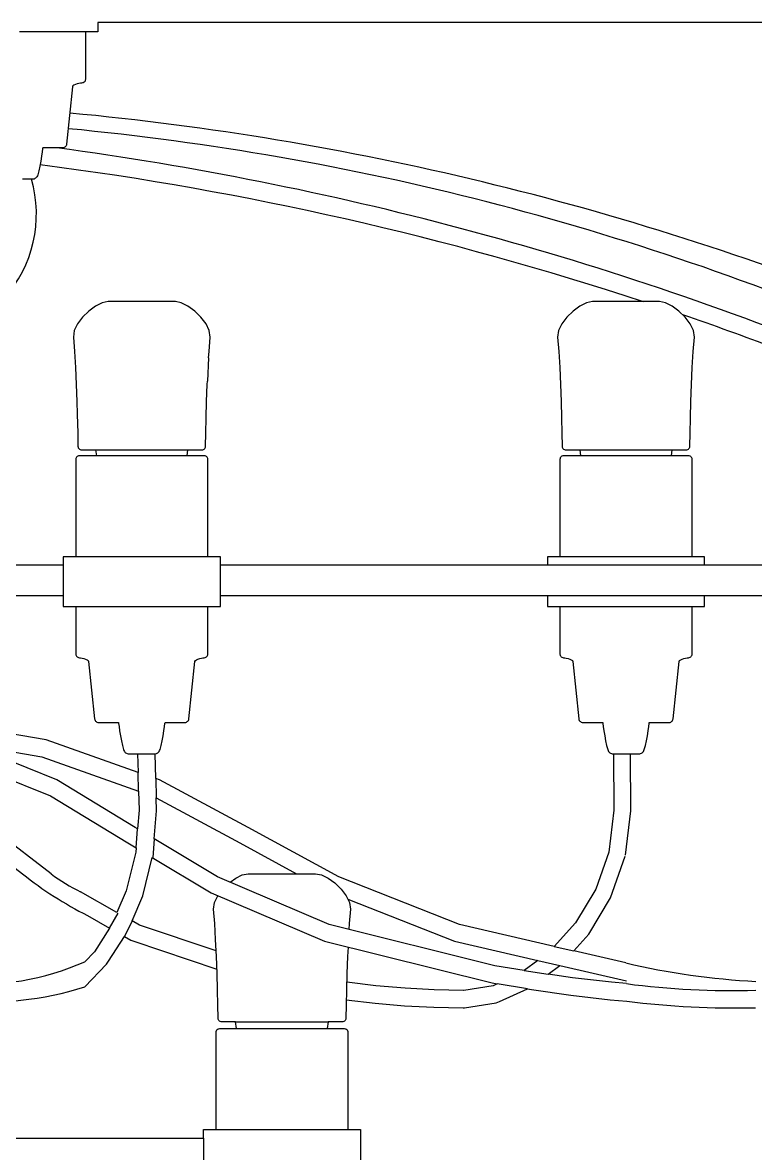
# Model space of a CAD drawing. Header units: millimetres. Extents: x 112 to 8820, y -2365 to 5002.
# Drawn here: x 4642.6 to 4789.8, y -913.1 to -686.2 of the extents above; entities that cross this region are included whole.
import ezdxf

# ---------------------------------------------------------------- set-up
doc = ezdxf.new("R2010")
doc.units = ezdxf.units.MM

# ---------------------------------------------------------------- blocks, each defined once
blk = doc.blocks.new('2097-50_EL_frontal')
for p, q in [((37.57, 43.219), (16.524, 43.219)), ((16.524, 43.219), (16.524, 43.031)), ((15.282, 43.031), (14.954, 43.031)), ((15.596, 43.031), (15.282, 43.031)), ((15.882, 43.031), (15.596, 43.031)), ((16.127, 43.031), (15.882, 43.031)), ((16.321, 43.031), (16.127, 43.031)), ((16.274, 43.031), (16.274, 42.079)), ((16.455, 43.031), (16.321, 43.031)), ((16.524, 43.031), (16.455, 43.031)), ((16.11, 41.989), (16.076, 41.978)), ((16.145, 41.998), (16.11, 41.989)), ((16.176, 42.003), (16.145, 41.998)), ((16.2, 42.005), (16.176, 42.003)), ((16.217, 42.007), (16.2, 42.005)), ((16.233, 42.013), (16.217, 42.007)), ((16.247, 42.021), (16.233, 42.013)), ((16.258, 42.033), (16.247, 42.021)), ((16.267, 42.047), (16.258, 42.033)), ((16.272, 42.062), (16.267, 42.047)), ((16.274, 42.079), (16.272, 42.062)), ((16.015, 41.931), (15.896, 40.779)), ((16.024, 41.949), (16.015, 41.931)), ((16.046, 41.964), (16.024, 41.949)), ((16.076, 41.978), (16.046, 41.964)), ((15.407, 40.624), (15.395, 40.54)), ((15.415, 40.683), (15.407, 40.624)), ((15.418, 40.705), (15.415, 40.683)), ((15.462, 40.705), (15.418, 40.705)), ((15.597, 40.705), (15.462, 40.705)), ((15.703, 40.705), (15.597, 40.705)), ((15.777, 40.705), (15.703, 40.705)), ((15.814, 40.705), (15.777, 40.705)), ((15.815, 40.705), (15.814, 40.705)), ((15.814, 40.705), (15.814, 40.705)), ((15.832, 40.707), (15.815, 40.705)), ((15.849, 40.713), (15.832, 40.707)), ((15.863, 40.721), (15.849, 40.713)), ((15.876, 40.733), (15.863, 40.721)), ((15.886, 40.746), (15.876, 40.733)), ((15.893, 40.762), (15.886, 40.746)), ((15.896, 40.779), (15.893, 40.762)), ((15.38, 40.44), (15.361, 40.337)), ((15.395, 40.54), (15.38, 40.44)), ((15.341, 40.241), (15.318, 40.163)), ((15.361, 40.337), (15.341, 40.241)), ((15.065, 40.078), (15.011, 40.078)), ((15.116, 40.078), (15.065, 40.078)), ((15.158, 40.078), (15.116, 40.078)), ((15.192, 40.078), (15.158, 40.078)), ((15.216, 40.078), (15.192, 40.078)), ((15.228, 40.078), (15.216, 40.078)), ((15.229, 40.078), (15.228, 40.078)), ((15.228, 40.078), (15.228, 40.078)), ((15.245, 40.08), (15.229, 40.078)), ((15.261, 40.087), (15.245, 40.08)), ((15.276, 40.097), (15.261, 40.087)), ((15.289, 40.11), (15.276, 40.097)), ((15.301, 40.125), (15.289, 40.11)), ((15.31, 40.143), (15.301, 40.125)), ((15.318, 40.163), (15.31, 40.143)), ((16.48, 37.529), (16.345, 37.431)), ((16.614, 37.595), (16.48, 37.529)), ((16.732, 37.619), (16.614, 37.595)), ((16.764, 37.619), (16.732, 37.619)), ((16.836, 37.619), (16.764, 37.619)), ((16.944, 37.619), (16.836, 37.619)), ((17.081, 37.619), (16.944, 37.619)), ((17.239, 37.619), (17.081, 37.619)), ((17.407, 37.619), (17.239, 37.619)), ((17.575, 37.619), (17.407, 37.619)), ((17.733, 37.619), (17.575, 37.619)), ((17.87, 37.619), (17.733, 37.619)), ((17.978, 37.619), (17.87, 37.619)), ((18.051, 37.619), (17.978, 37.619)), ((18.082, 37.619), (18.051, 37.619)), ((18.201, 37.595), (18.082, 37.619)), ((18.334, 37.529), (18.201, 37.595)), ((18.47, 37.431), (18.334, 37.529)), ((26.204, 37.529), (26.069, 37.431)), ((26.338, 37.595), (26.204, 37.529)), ((26.456, 37.619), (26.338, 37.595)), ((26.488, 37.619), (26.456, 37.619)), ((26.56, 37.619), (26.488, 37.619)), ((26.668, 37.619), (26.56, 37.619)), ((26.805, 37.619), (26.668, 37.619)), ((26.963, 37.619), (26.805, 37.619)), ((27.131, 37.619), (26.963, 37.619)), ((27.3, 37.619), (27.131, 37.619)), ((27.457, 37.619), (27.3, 37.619)), ((27.594, 37.619), (27.457, 37.619)), ((27.703, 37.619), (27.594, 37.619)), ((27.775, 37.619), (27.703, 37.619)), ((27.807, 37.619), (27.775, 37.619)), ((27.925, 37.595), (27.807, 37.619)), ((28.058, 37.529), (27.925, 37.595)), ((28.194, 37.431), (28.058, 37.529)), ((16.219, 37.31), (16.117, 37.176)), ((16.345, 37.431), (16.219, 37.31)), ((18.595, 37.31), (18.47, 37.431)), ((18.697, 37.176), (18.595, 37.31)), ((25.943, 37.31), (25.841, 37.176)), ((26.069, 37.431), (25.943, 37.31)), ((28.319, 37.31), (28.194, 37.431)), ((28.421, 37.176), (28.319, 37.31)), ((16.051, 37.038), (16.034, 36.905)), ((16.117, 37.176), (16.051, 37.038)), ((18.763, 37.038), (18.697, 37.176)), ((18.78, 36.905), (18.763, 37.038)), ((25.775, 37.038), (25.758, 36.905)), ((25.841, 37.176), (25.775, 37.038)), ((28.487, 37.038), (28.421, 37.176)), ((28.504, 36.905), (28.487, 37.038)), ((16.034, 36.905), (16.057, 36.616)), ((18.758, 36.616), (18.78, 36.905)), ((25.758, 36.905), (25.781, 36.616)), ((28.482, 36.616), (28.504, 36.905)), ((16.057, 36.616), (16.076, 36.296)), ((18.75, 36.494), (18.758, 36.616)), ((25.781, 36.616), (25.8, 36.296)), ((28.462, 36.296), (28.482, 36.616)), ((18.75, 36.494), (18.725, 36.022)), ((16.076, 36.296), (16.092, 35.957)), ((25.8, 36.296), (25.816, 35.957)), ((28.446, 35.957), (28.462, 36.296)), ((16.092, 35.957), (16.105, 35.616)), ((18.709, 35.616), (18.722, 35.957)), ((18.722, 35.957), (18.725, 36.022)), ((25.816, 35.957), (25.829, 35.616)), ((28.433, 35.616), (28.446, 35.957)), ((16.105, 35.616), (16.112, 35.361)), ((18.7, 35.285), (18.709, 35.616)), ((25.829, 35.616), (25.839, 35.285)), ((28.424, 35.285), (28.433, 35.616)), ((16.112, 35.361), (16.121, 34.981)), ((18.693, 34.981), (18.7, 35.285)), ((25.839, 35.285), (25.845, 34.981)), ((28.417, 34.981), (28.424, 35.285)), ((16.121, 34.981), (16.125, 34.717)), ((18.69, 34.717), (18.693, 34.981)), ((25.845, 34.981), (25.849, 34.717)), ((28.414, 34.717), (28.417, 34.981)), ((16.096, 34.499), (16.087, 34.485)), ((16.107, 34.51), (16.096, 34.499)), ((16.121, 34.519), (16.107, 34.51)), ((16.137, 34.525), (16.121, 34.519)), ((16.125, 34.717), (16.127, 34.7)), ((16.127, 34.7), (16.133, 34.684)), ((16.133, 34.684), (16.142, 34.671)), ((16.154, 34.527), (16.137, 34.525)), ((16.142, 34.671), (16.154, 34.66)), ((16.154, 34.66), (16.168, 34.651)), ((16.181, 34.527), (16.154, 34.527)), ((16.168, 34.651), (16.185, 34.646)), ((16.262, 34.527), (16.181, 34.527)), ((16.185, 34.646), (16.202, 34.644)), ((16.202, 34.644), (16.259, 34.644)), ((16.259, 34.644), (16.388, 34.644)), ((16.393, 34.527), (16.262, 34.527)), ((16.388, 34.644), (16.479, 34.644)), ((16.568, 34.527), (16.393, 34.527)), ((16.479, 34.644), (16.495, 34.527)), ((16.479, 34.644), (18.335, 34.644)), ((16.78, 34.527), (16.568, 34.527)), ((17.02, 34.527), (16.78, 34.527)), ((17.276, 34.527), (17.02, 34.527)), ((17.538, 34.527), (17.276, 34.527)), ((17.795, 34.527), (17.538, 34.527)), ((18.034, 34.527), (17.795, 34.527)), ((18.246, 34.527), (18.034, 34.527)), ((18.421, 34.527), (18.246, 34.527)), ((18.319, 34.527), (18.335, 34.644)), ((18.335, 34.644), (18.427, 34.644)), ((18.552, 34.527), (18.421, 34.527)), ((18.427, 34.644), (18.555, 34.644)), ((18.633, 34.527), (18.552, 34.527)), ((18.555, 34.644), (18.612, 34.644)), ((18.612, 34.644), (18.63, 34.646)), ((18.63, 34.646), (18.646, 34.651)), ((18.661, 34.527), (18.633, 34.527)), ((18.646, 34.651), (18.66, 34.66)), ((18.66, 34.66), (18.672, 34.671)), ((18.678, 34.525), (18.661, 34.527)), ((18.672, 34.671), (18.682, 34.684)), ((18.693, 34.519), (18.678, 34.525)), ((18.682, 34.684), (18.688, 34.7)), ((18.688, 34.7), (18.69, 34.717)), ((18.707, 34.51), (18.693, 34.519)), ((18.719, 34.499), (18.707, 34.51)), ((18.727, 34.485), (18.719, 34.499)), ((25.82, 34.499), (25.811, 34.485)), ((25.831, 34.51), (25.82, 34.499)), ((25.845, 34.519), (25.831, 34.51)), ((25.861, 34.525), (25.845, 34.519)), ((25.849, 34.717), (25.851, 34.7)), ((25.851, 34.7), (25.857, 34.684)), ((25.857, 34.684), (25.866, 34.671)), ((25.878, 34.527), (25.861, 34.525)), ((25.866, 34.671), (25.878, 34.66)), ((25.878, 34.66), (25.893, 34.651)), ((25.905, 34.527), (25.878, 34.527)), ((25.893, 34.651), (25.909, 34.646)), ((25.986, 34.527), (25.905, 34.527)), ((25.909, 34.646), (25.926, 34.644)), ((25.926, 34.644), (25.983, 34.644)), ((25.983, 34.644), (26.112, 34.644)), ((26.117, 34.527), (25.986, 34.527)), ((26.112, 34.644), (26.203, 34.644)), ((26.292, 34.527), (26.117, 34.527)), ((26.203, 34.644), (26.219, 34.527)), ((26.203, 34.644), (28.059, 34.644)), ((26.504, 34.527), (26.292, 34.527)), ((26.744, 34.527), (26.504, 34.527)), ((27, 34.527), (26.744, 34.527)), ((27.262, 34.527), (27, 34.527)), ((27.519, 34.527), (27.262, 34.527)), ((27.758, 34.527), (27.519, 34.527)), ((27.97, 34.527), (27.758, 34.527)), ((28.145, 34.527), (27.97, 34.527)), ((28.043, 34.527), (28.059, 34.644)), ((28.059, 34.644), (28.151, 34.644)), ((28.277, 34.527), (28.145, 34.527)), ((28.151, 34.644), (28.279, 34.644)), ((28.357, 34.527), (28.277, 34.527)), ((28.279, 34.644), (28.336, 34.644)), ((28.336, 34.644), (28.354, 34.646)), ((28.354, 34.646), (28.37, 34.651)), ((28.385, 34.527), (28.357, 34.527)), ((28.37, 34.651), (28.384, 34.66)), ((28.384, 34.66), (28.396, 34.671)), ((28.402, 34.525), (28.385, 34.527)), ((28.396, 34.671), (28.406, 34.684)), ((28.417, 34.519), (28.402, 34.525)), ((28.406, 34.684), (28.412, 34.7)), ((28.412, 34.7), (28.414, 34.717)), ((28.431, 34.51), (28.417, 34.519)), ((28.443, 34.499), (28.431, 34.51)), ((28.451, 34.485), (28.443, 34.499)), ((16.081, 34.47), (16.08, 34.453)), ((16.08, 34.453), (16.08, 32.5)), ((16.087, 34.485), (16.081, 34.47)), ((18.733, 34.47), (18.727, 34.485)), ((18.735, 34.453), (18.733, 34.47)), ((18.735, 32.5), (18.735, 34.453)), ((25.806, 34.47), (25.804, 34.453)), ((25.804, 34.453), (25.804, 32.5)), ((25.811, 34.485), (25.806, 34.47)), ((28.457, 34.47), (28.451, 34.485)), ((28.459, 34.453), (28.457, 34.47)), ((28.459, 32.5), (28.459, 34.453)), ((15.863, 32.5), (15.828, 32.5)), ((15.828, 32.5), (15.828, 31.721)), ((15.965, 32.5), (15.863, 32.5)), ((16.333, 32.5), (15.965, 32.5)), ((16.351, 32.5), (16.333, 32.5)), ((16.618, 32.5), (16.351, 32.5)), ((16.919, 32.5), (16.618, 32.5)), ((17.242, 32.5), (16.919, 32.5)), ((17.572, 32.5), (17.242, 32.5)), ((17.895, 32.5), (17.572, 32.5)), ((18.197, 32.5), (17.895, 32.5)), ((18.464, 32.5), (18.197, 32.5)), ((18.685, 32.5), (18.464, 32.5)), ((18.85, 32.5), (18.685, 32.5)), ((18.952, 32.5), (18.85, 32.5)), ((18.986, 32.5), (18.952, 32.5)), ((18.986, 31.721), (18.986, 32.5)), ((25.587, 32.5), (25.552, 32.5)), ((25.552, 32.5), (25.552, 32.33)), ((25.689, 32.5), (25.587, 32.5)), ((25.854, 32.5), (25.689, 32.5)), ((26.075, 32.5), (25.854, 32.5)), ((26.342, 32.5), (26.075, 32.5)), ((26.643, 32.5), (26.342, 32.5)), ((26.966, 32.5), (26.643, 32.5)), ((27.296, 32.5), (26.966, 32.5)), ((27.619, 32.5), (27.296, 32.5)), ((27.921, 32.5), (27.619, 32.5)), ((28.188, 32.5), (27.921, 32.5)), ((28.409, 32.5), (28.188, 32.5)), ((28.574, 32.5), (28.409, 32.5)), ((28.676, 32.5), (28.574, 32.5)), ((28.71, 32.5), (28.676, 32.5)), ((28.71, 32.33), (28.71, 32.5)), ((15.828, 32.33), (7.568, 32.33)), ((28.71, 32.33), (18.986, 32.33)), ((32.603, 32.33), (28.71, 32.33)), ((7.568, 31.721), (15.828, 31.721)), ((15.828, 31.721), (15.828, 31.5)), ((18.986, 31.5), (18.986, 31.721)), ((18.986, 31.721), (28.71, 31.721)), ((25.552, 31.721), (25.552, 31.5)), ((28.71, 31.5), (28.71, 31.721)), ((28.71, 31.721), (32.603, 31.721)), ((15.828, 31.5), (15.863, 31.5)), ((15.863, 31.5), (15.965, 31.5)), ((15.965, 31.5), (16.13, 31.5)), ((16.08, 31.5), (16.08, 30.547)), ((16.13, 31.5), (16.351, 31.5)), ((16.351, 31.5), (16.618, 31.5)), ((16.618, 31.5), (16.919, 31.5)), ((16.919, 31.5), (17.242, 31.5)), ((17.242, 31.5), (17.572, 31.5)), ((17.572, 31.5), (17.895, 31.5)), ((17.895, 31.5), (18.197, 31.5)), ((18.197, 31.5), (18.464, 31.5)), ((18.464, 31.5), (18.685, 31.5)), ((18.685, 31.5), (18.85, 31.5)), ((18.735, 30.547), (18.735, 31.5)), ((18.85, 31.5), (18.952, 31.5)), ((18.952, 31.5), (18.986, 31.5)), ((25.552, 31.5), (25.587, 31.5)), ((25.587, 31.5), (25.689, 31.5)), ((25.689, 31.5), (25.854, 31.5)), ((25.804, 31.5), (25.804, 30.547)), ((25.854, 31.5), (26.075, 31.5)), ((26.075, 31.5), (26.342, 31.5)), ((26.342, 31.5), (26.643, 31.5)), ((26.643, 31.5), (26.966, 31.5)), ((26.966, 31.5), (27.296, 31.5)), ((27.296, 31.5), (27.619, 31.5)), ((27.619, 31.5), (27.921, 31.5)), ((27.921, 31.5), (28.188, 31.5)), ((28.188, 31.5), (28.409, 31.5)), ((28.409, 31.5), (28.574, 31.5)), ((28.459, 30.547), (28.459, 31.5)), ((28.574, 31.5), (28.676, 31.5)), ((28.676, 31.5), (28.71, 31.5)), ((16.08, 30.547), (16.081, 30.53)), ((16.081, 30.53), (16.087, 30.515)), ((16.087, 30.515), (16.096, 30.501)), ((16.096, 30.501), (16.107, 30.49)), ((16.107, 30.49), (16.121, 30.481)), ((16.121, 30.481), (16.137, 30.475)), ((16.137, 30.475), (16.154, 30.473)), ((16.154, 30.473), (16.178, 30.471)), ((16.178, 30.471), (16.209, 30.466)), ((16.209, 30.466), (16.244, 30.458)), ((16.244, 30.458), (16.279, 30.446)), ((16.279, 30.446), (16.309, 30.433)), ((16.309, 30.433), (16.331, 30.417)), ((16.331, 30.417), (16.34, 30.4)), ((18.474, 30.4), (18.484, 30.417)), ((18.484, 30.417), (18.506, 30.433)), ((18.506, 30.433), (18.536, 30.446)), ((18.536, 30.446), (18.57, 30.458)), ((18.57, 30.458), (18.605, 30.466)), ((18.605, 30.466), (18.636, 30.471)), ((18.636, 30.471), (18.661, 30.473)), ((18.661, 30.473), (18.678, 30.475)), ((18.678, 30.475), (18.693, 30.481)), ((18.693, 30.481), (18.707, 30.49)), ((18.707, 30.49), (18.719, 30.501)), ((18.719, 30.501), (18.727, 30.515)), ((18.727, 30.515), (18.733, 30.53)), ((18.733, 30.53), (18.735, 30.547)), ((25.804, 30.547), (25.806, 30.53)), ((25.806, 30.53), (25.811, 30.515)), ((25.811, 30.515), (25.82, 30.501)), ((25.82, 30.501), (25.831, 30.49)), ((25.831, 30.49), (25.845, 30.481)), ((25.845, 30.481), (25.861, 30.475)), ((25.861, 30.475), (25.878, 30.473)), ((25.878, 30.473), (25.902, 30.471)), ((25.902, 30.471), (25.933, 30.466)), ((25.933, 30.466), (25.968, 30.458)), ((25.968, 30.458), (26.003, 30.446)), ((26.003, 30.446), (26.033, 30.433)), ((26.033, 30.433), (26.055, 30.417)), ((26.055, 30.417), (26.064, 30.4)), ((28.199, 30.4), (28.208, 30.417)), ((28.208, 30.417), (28.23, 30.433)), ((28.23, 30.433), (28.26, 30.446)), ((28.26, 30.446), (28.294, 30.458)), ((28.294, 30.458), (28.329, 30.466)), ((28.329, 30.466), (28.36, 30.471)), ((28.36, 30.471), (28.385, 30.473)), ((28.385, 30.473), (28.402, 30.475)), ((28.402, 30.475), (28.417, 30.481)), ((28.417, 30.481), (28.431, 30.49)), ((28.431, 30.49), (28.443, 30.501)), ((28.443, 30.501), (28.451, 30.515)), ((28.451, 30.515), (28.457, 30.53)), ((28.457, 30.53), (28.459, 30.547)), ((16.34, 30.4), (16.459, 29.247)), ((18.355, 29.247), (18.474, 30.4)), ((26.064, 30.4), (26.184, 29.247)), ((28.079, 29.247), (28.199, 30.4)), ((15.487, 28.824), (12.181, 29.383)), ((16.459, 29.247), (16.463, 29.23)), ((16.463, 29.23), (16.47, 29.214)), ((16.47, 29.214), (16.48, 29.201)), ((16.48, 29.201), (16.493, 29.19)), ((16.493, 29.19), (16.507, 29.181)), ((16.507, 29.181), (16.524, 29.176)), ((16.524, 29.176), (16.541, 29.174)), ((16.541, 29.174), (16.56, 29.174)), ((16.56, 29.174), (16.616, 29.174)), ((16.616, 29.174), (16.707, 29.174)), ((16.707, 29.174), (16.828, 29.174)), ((16.828, 29.174), (16.94, 29.174)), ((16.94, 29.174), (16.943, 29.152)), ((16.943, 29.152), (16.951, 29.093)), ((16.951, 29.093), (16.963, 29.008)), ((17.851, 29.008), (17.863, 29.093)), ((17.863, 29.093), (17.871, 29.152)), ((17.871, 29.152), (17.874, 29.174)), ((17.874, 29.174), (17.987, 29.174)), ((17.987, 29.174), (18.108, 29.174)), ((18.108, 29.174), (18.198, 29.174)), ((18.198, 29.174), (18.254, 29.174)), ((18.254, 29.174), (18.273, 29.174)), ((18.273, 29.174), (18.291, 29.176)), ((18.291, 29.176), (18.307, 29.181)), ((18.307, 29.181), (18.322, 29.19)), ((18.322, 29.19), (18.334, 29.201)), ((18.334, 29.201), (18.344, 29.214)), ((18.344, 29.214), (18.351, 29.23)), ((18.351, 29.23), (18.355, 29.247)), ((26.184, 29.247), (26.187, 29.23)), ((26.187, 29.23), (26.194, 29.214)), ((26.194, 29.214), (26.204, 29.201)), ((26.204, 29.201), (26.217, 29.19)), ((26.217, 29.19), (26.231, 29.181)), ((26.231, 29.181), (26.248, 29.176)), ((26.248, 29.176), (26.265, 29.174)), ((26.265, 29.174), (26.284, 29.174)), ((26.284, 29.174), (26.34, 29.174)), ((26.34, 29.174), (26.431, 29.174)), ((26.431, 29.174), (26.552, 29.174)), ((26.552, 29.174), (26.664, 29.174)), ((26.664, 29.174), (26.667, 29.152)), ((26.667, 29.152), (26.675, 29.093)), ((26.675, 29.093), (26.687, 29.008)), ((27.575, 29.008), (27.587, 29.093)), ((27.587, 29.093), (27.595, 29.152)), ((27.595, 29.152), (27.598, 29.174)), ((27.598, 29.174), (27.711, 29.174)), ((27.711, 29.174), (27.832, 29.174)), ((27.832, 29.174), (27.922, 29.174)), ((27.922, 29.174), (27.978, 29.174)), ((27.978, 29.174), (27.997, 29.174)), ((27.997, 29.174), (28.015, 29.176)), ((28.015, 29.176), (28.031, 29.181)), ((28.031, 29.181), (28.046, 29.19)), ((28.046, 29.19), (28.058, 29.201)), ((28.058, 29.201), (28.068, 29.214)), ((28.068, 29.214), (28.075, 29.23)), ((28.075, 29.23), (28.079, 29.247)), ((17.334, 28.171), (15.487, 28.824)), ((16.963, 29.008), (16.979, 28.908)), ((16.979, 28.908), (16.997, 28.805)), ((17.817, 28.805), (17.835, 28.908)), ((17.835, 28.908), (17.851, 29.008)), ((26.687, 29.008), (26.703, 28.908)), ((26.703, 28.908), (26.722, 28.805)), ((27.541, 28.805), (27.56, 28.908)), ((27.56, 28.908), (27.575, 29.008)), ((15.699, 28.019), (13.951, 28.729)), ((13.951, 28.729), (15.401, 28.484)), ((16.997, 28.805), (17.018, 28.709)), ((17.018, 28.709), (17.04, 28.631)), ((17.04, 28.631), (17.048, 28.612)), ((17.048, 28.612), (17.058, 28.594)), ((17.058, 28.594), (17.07, 28.578)), ((17.744, 28.578), (17.756, 28.594)), ((17.756, 28.594), (17.766, 28.612)), ((17.766, 28.612), (17.774, 28.631)), ((17.774, 28.631), (17.796, 28.709)), ((17.796, 28.709), (17.817, 28.805)), ((26.722, 28.805), (26.742, 28.709)), ((26.742, 28.709), (26.765, 28.631)), ((26.765, 28.631), (26.773, 28.612)), ((26.773, 28.612), (26.783, 28.594)), ((26.783, 28.594), (26.794, 28.578)), ((27.468, 28.578), (27.48, 28.594)), ((27.48, 28.594), (27.49, 28.612)), ((27.49, 28.612), (27.498, 28.631)), ((27.498, 28.631), (27.52, 28.709)), ((27.52, 28.709), (27.541, 28.805)), ((13.635, 28.484), (15.572, 27.698)), ((15.401, 28.484), (17.344, 27.797)), ((17.07, 28.578), (17.083, 28.565)), ((17.083, 28.565), (17.098, 28.555)), ((17.098, 28.555), (17.114, 28.548)), ((17.114, 28.548), (17.131, 28.546)), ((17.131, 28.546), (17.137, 28.546)), ((17.137, 28.546), (17.155, 28.546)), ((17.155, 28.546), (17.184, 28.546)), ((17.184, 28.546), (17.222, 28.546)), ((17.222, 28.546), (17.269, 28.546)), ((17.269, 28.546), (17.322, 28.546)), ((17.322, 28.546), (17.378, 28.546)), ((17.324, 28.546), (17.334, 28.171)), ((17.378, 28.546), (17.436, 28.546)), ((17.436, 28.546), (17.493, 28.546)), ((17.493, 28.546), (17.545, 28.546)), ((17.545, 28.546), (17.592, 28.546)), ((17.592, 28.546), (17.631, 28.546)), ((17.631, 28.546), (17.66, 28.546)), ((17.66, 28.546), (17.678, 28.546)), ((17.688, 28.046), (17.674, 28.546)), ((17.678, 28.546), (17.684, 28.546)), ((17.684, 28.546), (17.701, 28.548)), ((17.701, 28.548), (17.716, 28.555)), ((17.716, 28.555), (17.731, 28.565)), ((17.731, 28.565), (17.744, 28.578)), ((26.794, 28.578), (26.807, 28.565)), ((26.807, 28.565), (26.822, 28.555)), ((26.822, 28.555), (26.838, 28.548)), ((26.838, 28.548), (26.855, 28.546)), ((26.855, 28.546), (26.861, 28.546)), ((26.861, 28.546), (26.879, 28.546)), ((26.878, 28.546), (26.884, 27.415)), ((26.879, 28.546), (26.908, 28.546)), ((26.908, 28.546), (26.946, 28.546)), ((26.946, 28.546), (26.993, 28.546)), ((26.993, 28.546), (27.046, 28.546)), ((27.046, 28.546), (27.102, 28.546)), ((27.102, 28.546), (27.16, 28.546)), ((27.16, 28.546), (27.217, 28.546)), ((27.217, 28.546), (27.269, 28.546)), ((27.226, 27.4), (27.22, 28.546)), ((27.269, 28.546), (27.316, 28.546)), ((27.316, 28.546), (27.355, 28.546)), ((27.355, 28.546), (27.384, 28.546)), ((27.384, 28.546), (27.402, 28.546)), ((27.402, 28.546), (27.408, 28.546)), ((27.408, 28.546), (27.425, 28.548)), ((27.425, 28.548), (27.44, 28.555)), ((27.44, 28.555), (27.455, 28.565)), ((27.455, 28.565), (27.468, 28.578)), ((17.344, 27.797), (17.334, 28.171)), ((17.275, 27.069), (15.699, 28.019)), ((17.763, 28.019), (17.688, 28.046)), ((17.688, 28.046), (17.699, 27.658)), ((19.541, 27.069), (17.763, 28.019)), ((15.572, 27.698), (17.126, 26.76)), ((17.344, 27.797), (17.355, 27.412)), ((17.706, 27.403), (17.699, 27.658)), ((17.699, 27.658), (19.379, 26.76)), ((17.355, 27.412), (17.324, 27.039)), ((17.659, 26.838), (17.706, 27.403)), ((26.884, 27.415), (26.785, 26.574)), ((27.122, 26.511), (27.226, 27.4)), ((15.586, 26.134), (14.398, 27.049)), ((17.324, 27.039), (17.275, 27.069)), ((17.293, 26.66), (17.324, 27.039)), ((21.363, 26.074), (19.541, 27.069)), ((14.175, 26.78), (15.014, 26.134)), ((17.659, 26.838), (17.627, 26.459)), ((18.931, 26.074), (17.659, 26.838)), ((17.285, 26.568), (17.091, 25.792)), ((17.126, 26.76), (17.293, 26.66)), ((17.293, 26.66), (17.285, 26.568)), ((19.379, 26.76), (20.515, 26.139)), ((26.785, 26.574), (26.524, 25.83)), ((17.427, 25.695), (17.619, 26.463)), ((17.619, 26.463), (18.799, 25.755)), ((26.822, 25.657), (27.116, 26.491)), ((19.293, 26.05), (19.426, 26.115)), ((19.426, 26.115), (19.543, 26.139)), ((19.543, 26.139), (19.551, 26.139)), ((19.551, 26.139), (19.551, 26.139)), ((19.551, 26.139), (19.593, 26.139)), ((19.593, 26.139), (19.674, 26.139)), ((19.674, 26.139), (19.791, 26.139)), ((19.791, 26.139), (19.934, 26.139)), ((19.934, 26.139), (20.095, 26.139)), ((20.095, 26.139), (20.264, 26.139)), ((20.264, 26.139), (20.431, 26.139)), ((20.431, 26.139), (20.584, 26.139)), ((20.584, 26.139), (20.715, 26.139)), ((20.715, 26.139), (20.815, 26.139)), ((20.815, 26.139), (20.877, 26.139)), ((20.877, 26.139), (20.899, 26.139)), ((20.899, 26.139), (21.017, 26.115)), ((21.017, 26.115), (21.151, 26.05)), ((21.17, 25.119), (18.931, 26.074)), ((19.18, 25.968), (19.293, 26.05)), ((21.151, 26.05), (21.287, 25.952)), ((21.287, 25.952), (21.412, 25.831)), ((23.786, 25.119), (21.363, 26.074)), ((16.907, 25.362), (16.179, 25.776)), ((17.091, 25.792), (16.907, 25.362)), ((17.211, 25.19), (17.427, 25.695)), ((18.799, 25.755), (21.078, 24.784)), ((18.867, 25.558), (18.932, 25.696)), ((18.932, 25.696), (18.933, 25.698)), ((21.412, 25.831), (21.514, 25.696)), ((21.514, 25.696), (21.58, 25.558)), ((26.524, 25.83), (26.117, 25.153)), ((26.385, 24.928), (26.822, 25.657)), ((18.85, 25.425), (18.867, 25.558)), ((18.872, 25.137), (18.85, 25.425)), ((21.548, 25.625), (23.685, 24.784)), ((21.598, 25.425), (21.575, 25.137)), ((21.58, 25.558), (21.598, 25.425)), ((16.318, 25.3), (16.761, 25.048)), ((16.761, 25.048), (16.932, 25.349)), ((17.211, 25.19), (17.058, 24.879)), ((17.362, 25.104), (17.211, 25.19)), ((16.761, 25.048), (16.455, 24.572)), ((18.902, 24.589), (17.362, 25.104)), ((18.891, 24.816), (18.872, 25.137)), ((24.5, 24.291), (21.17, 25.119)), ((21.575, 25.137), (21.568, 25.02)), ((25.692, 24.679), (23.786, 25.119)), ((26.117, 25.153), (25.692, 24.679)), ((16.738, 24.381), (17.058, 24.879)), ((17.058, 24.879), (17.186, 24.807)), ((17.186, 24.807), (17.245, 24.784)), ((17.245, 24.784), (18.917, 24.224)), ((18.907, 24.478), (18.891, 24.816)), ((21.078, 24.784), (24.442, 23.947)), ((23.685, 24.784), (25.358, 24.397)), ((26.081, 24.59), (26.385, 24.928)), ((16.455, 24.572), (16.265, 24.373)), ((21.549, 24.667), (21.54, 24.478)), ((25.692, 24.679), (26.081, 24.59)), ((27.127, 24.348), (26.081, 24.59)), ((16.261, 23.867), (16.699, 24.326)), ((16.699, 24.326), (16.738, 24.381)), ((18.92, 24.136), (18.907, 24.478)), ((21.54, 24.478), (21.527, 24.136)), ((25.086, 24.193), (24.5, 24.291)), ((25.358, 24.397), (25.086, 24.193)), ((25.358, 24.397), (25.803, 24.295)), ((25.569, 24.119), (25.803, 24.295)), ((25.803, 24.295), (27.139, 23.986)), ((18.93, 23.806), (18.92, 24.136)), ((21.527, 24.136), (21.517, 23.806)), ((25.086, 24.193), (25.569, 24.119)), ((26.057, 24.05), (25.569, 24.119)), ((21.528, 23.959), (21.522, 23.96)), ((22.11, 23.888), (21.528, 23.959)), ((22.694, 23.838), (22.11, 23.888)), ((23.279, 23.807), (22.694, 23.838)), ((24.462, 23.891), (23.878, 23.797)), ((24.442, 23.947), (24.546, 23.93)), ((24.546, 23.93), (24.462, 23.891)), ((25.15, 23.828), (24.546, 23.93)), ((24.588, 23.572), (25.15, 23.828)), ((25.15, 23.828), (25.232, 23.814)), ((26.84, 23.959), (26.057, 24.05)), ((27.141, 23.932), (26.84, 23.959)), ((18.936, 23.501), (18.93, 23.806)), ((21.517, 23.806), (21.51, 23.501)), ((21.513, 23.609), (22.092, 23.539)), ((23.865, 23.797), (23.279, 23.807)), ((23.878, 23.797), (23.865, 23.797)), ((25.232, 23.814), (26.021, 23.702)), ((26.021, 23.702), (26.812, 23.61)), ((26.812, 23.61), (27.15, 23.58)), ((18.94, 23.238), (18.936, 23.501)), ((21.51, 23.501), (21.507, 23.238)), ((22.092, 23.539), (22.681, 23.488)), ((22.681, 23.488), (23.271, 23.457)), ((23.271, 23.457), (23.861, 23.447)), ((23.861, 23.447), (23.889, 23.447)), ((23.889, 23.447), (24.527, 23.55)), ((24.527, 23.55), (24.588, 23.572)), ((18.942, 23.221), (18.94, 23.238)), ((18.948, 23.205), (18.942, 23.221)), ((18.957, 23.191), (18.948, 23.205)), ((18.969, 23.18), (18.957, 23.191)), ((18.983, 23.172), (18.969, 23.18)), ((18.999, 23.166), (18.983, 23.172)), ((19.017, 23.165), (18.999, 23.166)), ((19.092, 23.165), (19.017, 23.165)), ((19.238, 23.165), (19.092, 23.165)), ((19.292, 23.165), (19.238, 23.165)), ((19.31, 23.03), (19.292, 23.165)), ((19.292, 23.165), (21.152, 23.165)), ((21.152, 23.165), (21.133, 23.03)), ((21.272, 23.165), (21.152, 23.165)), ((21.384, 23.165), (21.272, 23.165)), ((21.422, 23.165), (21.384, 23.165)), ((21.429, 23.165), (21.422, 23.165)), ((21.447, 23.166), (21.429, 23.165)), ((21.463, 23.172), (21.447, 23.166)), ((21.477, 23.18), (21.463, 23.172)), ((21.49, 23.191), (21.477, 23.18)), ((21.499, 23.205), (21.49, 23.191)), ((21.505, 23.221), (21.499, 23.205)), ((21.507, 23.238), (21.505, 23.221)), ((18.9, 22.956), (18.901, 22.973)), ((18.9, 21.003), (18.9, 22.956)), ((18.901, 22.973), (18.907, 22.989)), ((18.907, 22.989), (18.916, 23.003)), ((18.916, 23.003), (18.927, 23.014)), ((18.927, 23.014), (18.941, 23.023)), ((18.941, 23.023), (18.956, 23.028)), ((18.956, 23.028), (18.973, 23.03)), ((18.973, 23.03), (19.028, 23.03)), ((19.028, 23.03), (19.134, 23.03)), ((19.134, 23.03), (19.288, 23.03)), ((19.288, 23.03), (19.483, 23.03)), ((19.483, 23.03), (19.71, 23.03)), ((19.71, 23.03), (19.959, 23.03)), ((19.959, 23.03), (20.22, 23.03)), ((20.22, 23.03), (20.481, 23.03)), ((20.481, 23.03), (20.73, 23.03)), ((20.73, 23.03), (20.957, 23.03)), ((20.957, 23.03), (21.152, 23.03)), ((21.152, 23.03), (21.306, 23.03)), ((21.306, 23.03), (21.412, 23.03)), ((21.412, 23.03), (21.467, 23.03)), ((21.467, 23.03), (21.474, 23.03)), ((21.474, 23.03), (21.491, 23.028)), ((21.491, 23.028), (21.506, 23.023)), ((21.506, 23.023), (21.52, 23.014)), ((21.52, 23.014), (21.532, 23.003)), ((21.532, 23.003), (21.54, 22.989)), ((21.54, 22.989), (21.546, 22.973)), ((21.546, 22.973), (21.548, 22.956)), ((21.548, 22.956), (21.548, 21.003)), ((18.65, 20.83), (18.65, 21.003)), ((18.65, 21.003), (18.718, 21.003)), ((18.718, 21.003), (18.852, 21.003)), ((18.852, 21.003), (19.046, 21.003)), ((19.046, 21.003), (19.292, 21.003)), ((19.292, 21.003), (19.578, 21.003)), ((19.578, 21.003), (19.892, 21.003)), ((19.892, 21.003), (20.22, 21.003)), ((20.22, 21.003), (20.548, 21.003)), ((20.548, 21.003), (20.862, 21.003)), ((20.862, 21.003), (21.148, 21.003)), ((21.148, 21.003), (21.393, 21.003)), ((21.393, 21.003), (21.587, 21.003)), ((21.587, 21.003), (21.722, 21.003)), ((21.722, 21.003), (21.79, 21.003)), ((21.79, 21.003), (21.798, 21.003)), ((21.798, 21.003), (21.798, 20.003)), ((14.084, 20.83), (18.65, 20.83)), ((18.65, 20.83), (18.65, 20.221))]:
    blk.add_line(p, q)
for centre, radius, start, end in [((10.538, -16.744), 58.399, 68.16564, 84.67237), ((10.733, -13.441), 54.778, 66.6852, 84.5572), ((6.99, -24.102), 65.391, 67.80322, 82.34487), ((6.935, -24.926), 65.833, 71.81395, 82.64167), ((12.748, 39.38), 2.543, 318.199, 15.9291), ((6.935, -24.926), 65.833, 67.67508, 71.08535), ((19.755, 32.109), 7.628, 231.5711, 243.2201), ((17.744, 29.038), 3.618, 233.3848, 244.3732), ((14.121, 29.201), 5.283, 265.0156, 293.9483), ((30.568, 39.124), 15.171, 256.8891, 266.8767), ((14.253, 30.291), 6.731, 265.035, 287.3586), ((29.248, 39.817), 16.024, 262.4459, 271.749), ((29.314, 40.921), 17.476, 262.8862, 271.3629)]:
    blk.add_arc(centre, radius, start, end)

msp = doc.modelspace()

# ---------------------------------------------------------------- block references
at = {"color": 0, "xscale": 10, "yscale": 10, "zscale": 10}
msp.add_blockref('2097-50_EL_frontal', (4492.47, -1118.34), dxfattribs=at)

doc.saveas('drawing.dxf')
